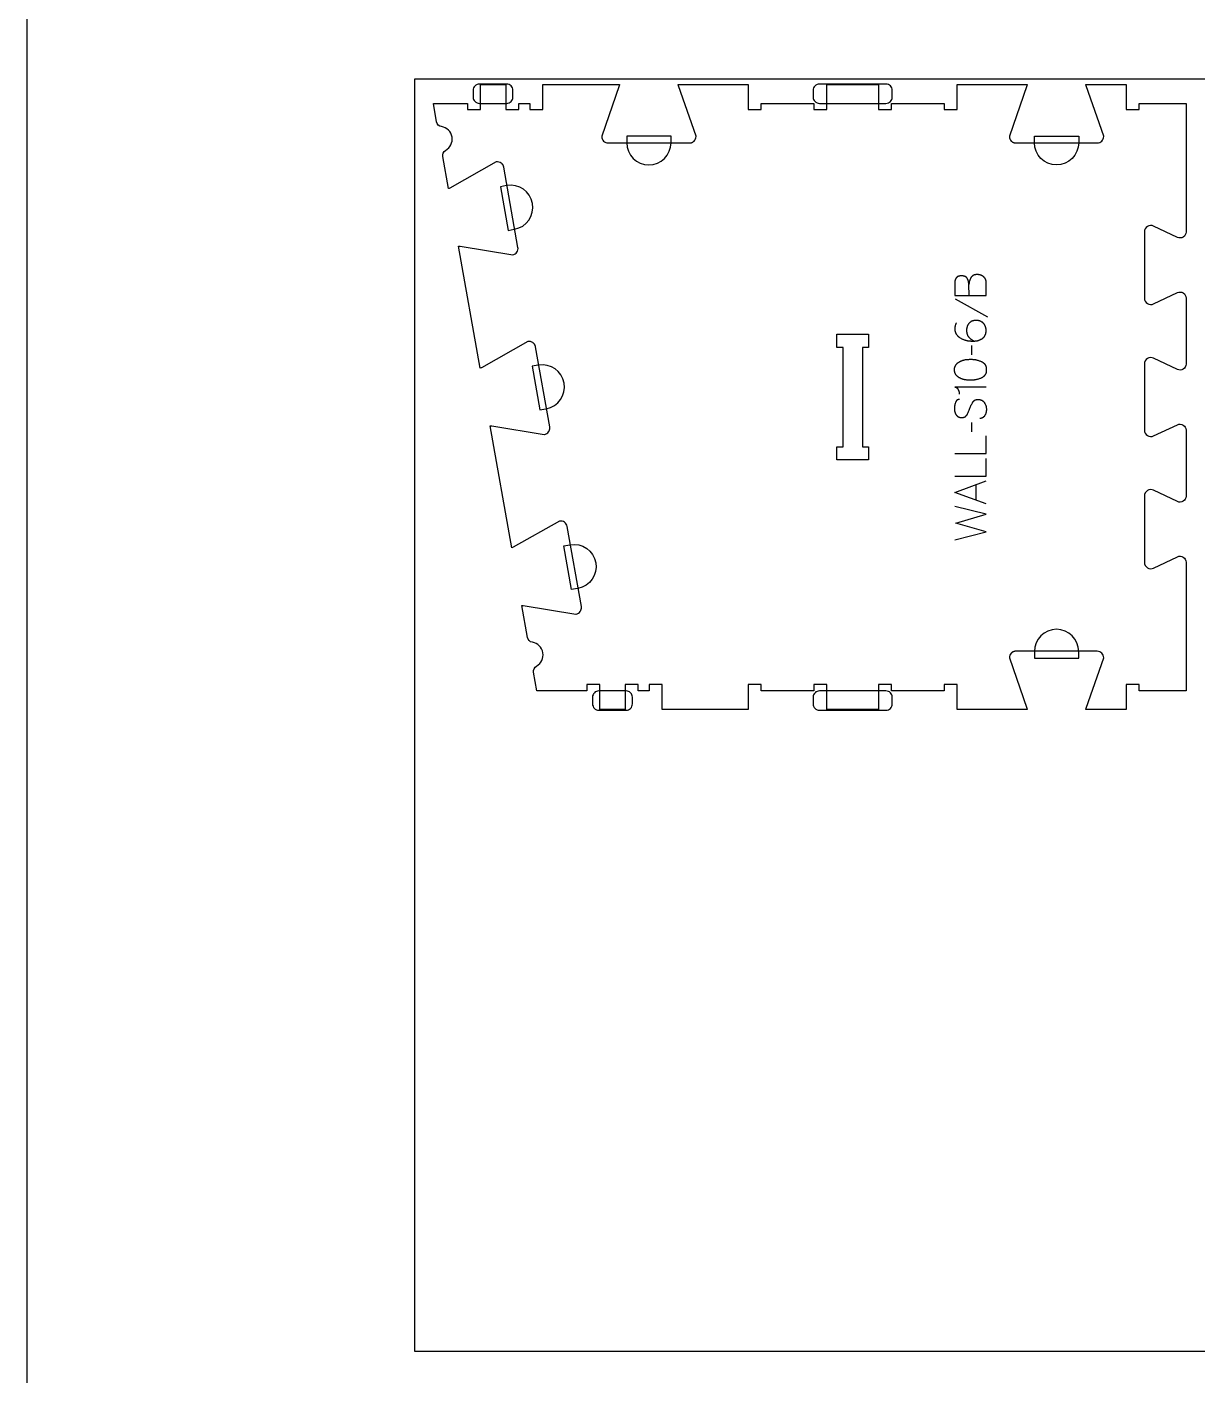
# Model space of a CAD drawing. Extents: x -4335 to -1151, y -10461 to -4867.
# Drawn here: x -4335 to -3212, y -9454 to -8161 of the extents above; entities that cross this region are included whole.
import ezdxf

# ---------------------------------------------------------------- set-up
doc = ezdxf.new("R2010")
doc.units = 0
for name, color, linetype in [('0_SHEET_SPRUCEPLY_2440X122', 1, 'CONTINUOUS'), ('1_ANYTOOL_1MMDEEP_LABELS_S', 2, 'CONTINUOUS'), ('3_ANYTOOL_CUTTHROUGH_INSID', 4, 'CONTINUOUS'), ('4_ANYTOOL_CUTTHROUGH_OUTSI', 5, 'CONTINUOUS'), ('5_ANYTOOL_HALF_MILL_9MM_IN', 3, 'CONTINUOUS'), ('DONOTCUT', 18, 'CONTINUOUS')]:
    doc.layers.add(name, color=color, linetype=linetype)

msp = doc.modelspace()

# ---------------------------------------------------------------- linework, layer by layer
at = {"layer": '0_SHEET_SPRUCEPLY_2440X122'}
msp.add_lwpolyline([(-3962.9, -8211.2), (-3962.9, -9431.2), (-1522.9, -9431.2), (-1522.9, -8211.2)], close=True, dxfattribs=at)
at = {"layer": '1_ANYTOOL_1MMDEEP_LABELS_S'}
for points in [[(-3444.5, -8418.7), (-3414.5, -8418.7), (-3414.5, -8409), (-3414.4, -8406.5), (-3414.4, -8406.3), (-3414.4, -8406), (-3414.4, -8405.8), (-3414.4, -8405.6), (-3414.4, -8405.4), (-3414.4, -8405.2), (-3414.4, -8404.9), (-3414.5, -8404.7), (-3414.5, -8404.5), (-3414.6, -8404.3), (-3414.6, -8404.1), (-3414.7, -8403.9), (-3414.7, -8403.8), (-3414.8, -8403.6), (-3414.9, -8403.4), (-3414.9, -8403.2), (-3415, -8403), (-3415.1, -8402.8), (-3415.2, -8402.7), (-3415.3, -8402.5), (-3415.4, -8402.3), (-3415.5, -8402.2), (-3415.7, -8402), (-3415.8, -8401.9), (-3415.9, -8401.7), (-3416, -8401.6), (-3416.2, -8401.4), (-3416.3, -8401.3), (-3416.5, -8401.1), (-3416.6, -8401), (-3416.8, -8400.9), (-3417, -8400.7), (-3417.1, -8400.6), (-3417.3, -8400.5), (-3417.5, -8400.3), (-3417.6, -8400.2), (-3417.8, -8400.1), (-3418, -8400), (-3418.2, -8399.9), (-3418.4, -8399.8), (-3418.5, -8399.7), (-3418.7, -8399.6), (-3418.9, -8399.5), (-3419.1, -8399.5), (-3419.3, -8399.4), (-3419.4, -8399.3), (-3419.6, -8399.2), (-3419.8, -8399.2), (-3420, -8399.1), (-3420.2, -8399), (-3420.4, -8399), (-3420.6, -8398.9), (-3420.8, -8398.9), (-3421, -8398.8), (-3421.2, -8398.8), (-3421.4, -8398.8), (-3421.6, -8398.7), (-3421.8, -8398.7), (-3422, -8398.7), (-3422.2, -8398.7), (-3422.4, -8398.7), (-3422.6, -8398.6), (-3422.8, -8398.6), (-3423, -8398.6), (-3423.2, -8398.6), (-3423.5, -8398.7), (-3423.7, -8398.7), (-3424, -8398.7), (-3424.2, -8398.7), (-3424.4, -8398.7), (-3424.7, -8398.8), (-3424.9, -8398.8), (-3425.1, -8398.9), (-3425.3, -8398.9), (-3425.5, -8399), (-3425.7, -8399.1), (-3425.9, -8399.1), (-3426.1, -8399.2), (-3426.3, -8399.3), (-3426.5, -8399.4), (-3426.6, -8399.4), (-3426.7, -8399.5), (-3426.7, -8399.5), (-3426.8, -8399.6), (-3426.9, -8399.6), (-3427, -8399.7), (-3427.1, -8399.7), (-3427.2, -8399.8), (-3427.3, -8399.8), (-3427.3, -8399.9), (-3427.4, -8400), (-3427.5, -8400), (-3427.6, -8400.1), (-3427.6, -8400.1), (-3427.7, -8400.2), (-3427.8, -8400.3), (-3427.9, -8400.3), (-3427.9, -8400.4), (-3428, -8400.5), (-3428.1, -8400.6), (-3428.1, -8400.6), (-3428.2, -8400.7), (-3428.3, -8400.9), (-3428.5, -8401), (-3428.6, -8401.2), (-3428.7, -8401.4), (-3428.8, -8401.6), (-3429, -8401.9), (-3429.3, -8402.3), (-3429.4, -8402.7), (-3429.6, -8403.1), (-3429.8, -8403.5), (-3430, -8403.8), (-3430.1, -8404.3), (-3430.2, -8404.7), (-3430.4, -8405.1), (-3430.5, -8405.5), (-3430.6, -8405.9), (-3430.7, -8406.4), (-3430.7, -8406.8), (-3430.8, -8407.2), (-3430.9, -8407.7), (-3430.9, -8408.2)], [(-3430.8, -8418.7), (-3430.9, -8408.2), (-3430.9, -8407.8), (-3431, -8407.4), (-3431, -8407), (-3431.1, -8406.6), (-3431.2, -8406.2), (-3431.2, -8405.8), (-3431.3, -8405.5), (-3431.4, -8405.1), (-3431.5, -8404.8), (-3431.6, -8404.4), (-3431.7, -8404.1), (-3431.9, -8403.7), (-3432, -8403.4), (-3432.2, -8403.1), (-3432.3, -8402.7), (-3432.5, -8402.4), (-3432.5, -8402.4), (-3432.6, -8402.3), (-3432.6, -8402.2), (-3432.7, -8402.1), (-3432.7, -8402.1), (-3432.7, -8402), (-3432.8, -8401.9), (-3432.9, -8401.8), (-3432.9, -8401.8), (-3433, -8401.7), (-3433, -8401.6), (-3433.1, -8401.6), (-3433.1, -8401.5), (-3433.2, -8401.5), (-3433.3, -8401.4), (-3433.3, -8401.3), (-3433.4, -8401.3), (-3433.5, -8401.2), (-3433.5, -8401.2), (-3433.6, -8401.1), (-3433.7, -8401.1), (-3433.7, -8401), (-3433.8, -8401), (-3433.9, -8400.9), (-3434, -8400.9), (-3434, -8400.8), (-3434.1, -8400.8), (-3434.2, -8400.7), (-3434.3, -8400.7), (-3434.4, -8400.6), (-3434.4, -8400.6), (-3434.5, -8400.6), (-3434.6, -8400.5), (-3434.7, -8400.5), (-3434.9, -8400.4), (-3435.1, -8400.3), (-3435.3, -8400.3), (-3435.5, -8400.2), (-3435.7, -8400.2), (-3435.9, -8400.1), (-3436.1, -8400.1), (-3436.3, -8400), (-3436.5, -8400), (-3436.7, -8400), (-3437, -8400), (-3437.2, -8399.9), (-3437.5, -8399.9), (-3437.7, -8399.9), (-3438, -8399.9), (-3438.4, -8399.9), (-3438.6, -8399.9), (-3438.8, -8400), (-3439, -8400), (-3439.1, -8400), (-3439.3, -8400), (-3439.5, -8400), (-3439.7, -8400.1), (-3439.8, -8400.1), (-3440, -8400.1), (-3440.2, -8400.2), (-3440.3, -8400.2), (-3440.5, -8400.2), (-3440.7, -8400.3), (-3440.8, -8400.3), (-3441, -8400.4), (-3441.1, -8400.5), (-3441.3, -8400.5), (-3441.4, -8400.6), (-3441.5, -8400.6), (-3441.7, -8400.7), (-3441.8, -8400.8), (-3441.9, -8400.9), (-3442, -8400.9), (-3442.2, -8401), (-3442.3, -8401.1), (-3442.4, -8401.2), (-3442.5, -8401.3), (-3442.6, -8401.4), (-3442.7, -8401.5), (-3442.8, -8401.6), (-3442.9, -8401.7), (-3443, -8401.8), (-3443.1, -8401.9), (-3443.2, -8402), (-3443.3, -8402.2), (-3443.4, -8402.3), (-3443.5, -8402.4), (-3443.5, -8402.5), (-3443.6, -8402.7), (-3443.7, -8402.8), (-3443.8, -8402.9), (-3443.8, -8403.1), (-3443.9, -8403.2), (-3443.9, -8403.4), (-3444, -8403.5), (-3444, -8403.7), (-3444.1, -8403.8), (-3444.1, -8404), (-3444.2, -8404.2), (-3444.2, -8404.3), (-3444.3, -8404.5), (-3444.3, -8404.7), (-3444.3, -8404.9), (-3444.3, -8405), (-3444.4, -8405.2), (-3444.4, -8405.4), (-3444.4, -8405.6), (-3444.4, -8405.8), (-3444.4, -8406.2), (-3444.5, -8406.6), (-3444.5, -8418.7)], [(-3444, -8422.1), (-3413.2, -8439.3)], [(-3443, -8445), (-3443.2, -8445.3), (-3443.3, -8445.6), (-3443.5, -8446), (-3443.6, -8446.3), (-3443.8, -8446.7), (-3443.9, -8447), (-3444, -8447.4), (-3444.1, -8447.7), (-3444.2, -8448.1), (-3444.2, -8448.4), (-3444.3, -8448.8), (-3444.4, -8449.1), (-3444.4, -8449.5), (-3444.4, -8449.8), (-3444.4, -8450.2), (-3444.5, -8450.5), (-3444.4, -8450.9), (-3444.4, -8451.2), (-3444.4, -8451.5), (-3444.4, -8451.8), (-3444.3, -8452.1), (-3444.3, -8452.4), (-3444.3, -8452.7), (-3444.2, -8453), (-3444.1, -8453.2), (-3444, -8453.5), (-3444, -8453.8), (-3443.9, -8454.1), (-3443.8, -8454.3), (-3443.7, -8454.6), (-3443.5, -8454.9), (-3443.4, -8455.1), (-3443.3, -8455.4), (-3443.1, -8455.6), (-3443, -8455.9), (-3442.8, -8456.1), (-3442.7, -8456.3), (-3442.5, -8456.6), (-3442.3, -8456.8), (-3442.1, -8457), (-3441.9, -8457.2), (-3441.7, -8457.4), (-3441.5, -8457.7), (-3441.3, -8457.9), (-3441.1, -8458.1), (-3440.8, -8458.3), (-3440.6, -8458.5), (-3440.3, -8458.6), (-3439.8, -8459), (-3439.3, -8459.4), (-3438.7, -8459.7), (-3438.2, -8460), (-3437.7, -8460.3), (-3437.1, -8460.5), (-3436.6, -8460.8), (-3436, -8461), (-3435.5, -8461.2), (-3434.9, -8461.4), (-3434.4, -8461.6), (-3433.8, -8461.7), (-3433.2, -8461.9), (-3432.7, -8462), (-3432.1, -8462.1), (-3431.5, -8462.2), (-3429.7, -8462.4), (-3429.4, -8462.4), (-3429.1, -8462.5), (-3428.8, -8462.5), (-3428.5, -8462.5), (-3427.7, -8462.5), (-3426.9, -8462.5), (-3426.3, -8462.5), (-3425.7, -8462.5), (-3425.1, -8462.5), (-3424.5, -8462.4), (-3424, -8462.3), (-3423.4, -8462.2), (-3423.1, -8462.1), (-3422.8, -8462.1), (-3422.6, -8462), (-3422.3, -8461.9), (-3422, -8461.9), (-3421.8, -8461.8), (-3421.5, -8461.7), (-3421.2, -8461.6), (-3421, -8461.5), (-3420.7, -8461.4), (-3420.5, -8461.3), (-3420.2, -8461.2), (-3420, -8461.1), (-3419.7, -8461), (-3419.5, -8460.8), (-3419.2, -8460.7), (-3419, -8460.6), (-3418.7, -8460.5), (-3418.5, -8460.3), (-3418.2, -8460.2), (-3418, -8460), (-3417.8, -8459.9), (-3417.6, -8459.7), (-3417.4, -8459.5), (-3417.3, -8459.4), (-3417.2, -8459.3), (-3417.1, -8459.3), (-3417, -8459.2), (-3416.9, -8459.1), (-3416.8, -8459), (-3416.7, -8458.9), (-3416.6, -8458.8), (-3416.5, -8458.7), (-3416.4, -8458.6), (-3416.3, -8458.5), (-3416.2, -8458.4), (-3416.2, -8458.3), (-3416.1, -8458.2), (-3416, -8458), (-3415.9, -8457.9), (-3415.9, -8457.8), (-3415.8, -8457.7), (-3415.7, -8457.6), (-3415.7, -8457.5), (-3415.5, -8457.2), (-3415.4, -8457), (-3415.3, -8456.7), (-3415.2, -8456.5), (-3415.1, -8456.2), (-3415, -8456), (-3414.9, -8455.7), (-3414.8, -8455.4), (-3414.8, -8455.1), (-3414.7, -8454.8), (-3414.6, -8454.5), (-3414.6, -8454.2), (-3414.5, -8453.9), (-3414.5, -8453.6), (-3414.5, -8453.3), (-3414.5, -8452.9), (-3414.5, -8452.6), (-3414.5, -8452.3), (-3414.5, -8452), (-3414.5, -8451.7), (-3414.5, -8451.5), (-3414.5, -8451.2), (-3414.5, -8450.9), (-3414.5, -8450.7), (-3414.6, -8450.4), (-3414.6, -8450.2), (-3414.7, -8449.9), (-3414.7, -8449.7), (-3414.8, -8449.5), (-3414.8, -8449.2), (-3414.9, -8449), (-3415, -8448.8), (-3415, -8448.5), (-3415.1, -8448.3), (-3415.2, -8448.1), (-3415.3, -8447.9), (-3415.4, -8447.7), (-3415.5, -8447.5), (-3415.6, -8447.3), (-3415.7, -8447.1), (-3415.8, -8446.9), (-3415.9, -8446.7), (-3416, -8446.5), (-3416.2, -8446.3), (-3416.3, -8446.1), (-3416.5, -8446), (-3416.6, -8445.8), (-3416.7, -8445.6), (-3416.9, -8445.5), (-3417.1, -8445.3), (-3417.2, -8445.1), (-3417.4, -8445), (-3417.6, -8444.8), (-3417.7, -8444.7), (-3417.9, -8444.5), (-3418.1, -8444.4), (-3418.3, -8444.3), (-3418.5, -8444.2), (-3418.7, -8444), (-3418.9, -8443.9), (-3419.1, -8443.8), (-3419.3, -8443.7), (-3419.5, -8443.6), (-3419.7, -8443.5), (-3419.9, -8443.4), (-3420.1, -8443.3), (-3420.3, -8443.3), (-3420.5, -8443.2), (-3420.8, -8443.1), (-3421, -8443.1), (-3421.2, -8443), (-3421.4, -8443), (-3421.7, -8442.9), (-3421.9, -8442.9), (-3422.2, -8442.8), (-3422.4, -8442.8), (-3422.7, -8442.8), (-3422.9, -8442.7), (-3423.2, -8442.7), (-3423.4, -8442.7), (-3423.7, -8442.7), (-3424, -8442.7), (-3424.2, -8442.7), (-3424.5, -8442.7), (-3424.8, -8442.7), (-3425, -8442.7), (-3425.3, -8442.8), (-3425.5, -8442.8), (-3425.8, -8442.8), (-3426, -8442.9), (-3426.3, -8442.9), (-3426.5, -8443), (-3426.7, -8443), (-3427, -8443.1), (-3427.2, -8443.1), (-3427.4, -8443.2), (-3427.6, -8443.3), (-3427.8, -8443.4), (-3428.1, -8443.4), (-3428.3, -8443.5), (-3428.5, -8443.6), (-3428.7, -8443.7), (-3428.9, -8443.8), (-3429, -8444), (-3429.2, -8444.1), (-3429.4, -8444.2), (-3429.6, -8444.3), (-3429.8, -8444.5), (-3429.9, -8444.6), (-3430.1, -8444.7), (-3430.3, -8444.9), (-3430.4, -8445), (-3430.6, -8445.2), (-3430.7, -8445.4), (-3430.9, -8445.5), (-3431, -8445.7), (-3431.2, -8445.9), (-3431.3, -8446), (-3431.4, -8446.2), (-3431.6, -8446.4), (-3431.7, -8446.6), (-3431.8, -8446.8), (-3431.9, -8447), (-3432, -8447.2), (-3432.1, -8447.4), (-3432.2, -8447.6), (-3432.3, -8447.8), (-3432.4, -8448), (-3432.5, -8448.2), (-3432.5, -8448.4), (-3432.6, -8448.6), (-3432.7, -8448.9), (-3432.7, -8449.1), (-3432.8, -8449.3), (-3432.9, -8449.5), (-3432.9, -8449.8), (-3432.9, -8450), (-3433, -8450.3), (-3433, -8450.5), (-3433.1, -8450.7), (-3433.1, -8451), (-3433.1, -8451.3), (-3433.1, -8451.5), (-3433.1, -8451.8), (-3433.1, -8452), (-3433.1, -8452.3), (-3433.1, -8452.8), (-3433.1, -8453.2), (-3433.1, -8453.5), (-3433.1, -8453.7), (-3433, -8453.9), (-3433, -8454.1), (-3433, -8454.3), (-3432.9, -8454.5), (-3432.9, -8454.8), (-3432.9, -8455), (-3432.8, -8455.2), (-3432.8, -8455.4), (-3432.7, -8455.6), (-3432.7, -8455.8), (-3432.6, -8455.9), (-3432.5, -8456.1), (-3432.5, -8456.3), (-3432.4, -8456.5), (-3432.3, -8456.7), (-3432.2, -8456.9), (-3432.1, -8457), (-3432.1, -8457.2), (-3432, -8457.4), (-3431.9, -8457.5), (-3431.8, -8457.7), (-3431.7, -8457.9), (-3431.6, -8458), (-3431.4, -8458.2), (-3431.3, -8458.3), (-3431.2, -8458.5), (-3431.1, -8458.6), (-3431, -8458.8), (-3430.8, -8458.9), (-3430.7, -8459.1), (-3430.4, -8459.4), (-3430.1, -8459.6), (-3429.8, -8459.9), (-3429.5, -8460.2), (-3429.2, -8460.4), (-3428.9, -8460.7), (-3428.5, -8460.9), (-3428.1, -8461.2), (-3427.7, -8461.4), (-3427.4, -8461.6), (-3426.9, -8461.9), (-3426.5, -8462.1), (-3426.1, -8462.3), (-3425.6, -8462.5)], [(-3428.3, -8466.8), (-3428.3, -8475.6)], [(-3414.5, -8506.6), (-3444.5, -8506.6), (-3444.3, -8506.6), (-3444.2, -8506.6), (-3444, -8506.6), (-3443.9, -8506.7), (-3443.8, -8506.7), (-3443.6, -8506.7), (-3443.5, -8506.8), (-3443.4, -8506.8), (-3443.2, -8506.9), (-3443.1, -8506.9), (-3443, -8507), (-3443, -8507), (-3442.9, -8507), (-3442.9, -8507.1), (-3442.8, -8507.1), (-3442.8, -8507.1), (-3442.7, -8507.2), (-3442.6, -8507.2), (-3442.6, -8507.2), (-3442.5, -8507.3), (-3442.5, -8507.3), (-3442.4, -8507.4), (-3442.4, -8507.4), (-3442.3, -8507.4), (-3442.3, -8507.5), (-3442.2, -8507.5), (-3442.2, -8507.6), (-3442.1, -8507.6), (-3442.1, -8507.7), (-3442, -8507.7), (-3442, -8507.8), (-3441.9, -8507.8), (-3441.8, -8507.9), (-3441.7, -8508), (-3441.7, -8508.1), (-3441.6, -8508.3), (-3441.5, -8508.4), (-3441.4, -8508.5), (-3441.4, -8508.6), (-3441.3, -8508.8), (-3441.2, -8508.9), (-3441.1, -8509), (-3441.1, -8509.2), (-3441, -8509.5), (-3440.9, -8509.7), (-3440.8, -8510), (-3440.7, -8510.3), (-3440.6, -8510.6), (-3440.5, -8510.9), (-3440.4, -8511.1), (-3440.4, -8511.4), (-3440.3, -8511.7), (-3440.3, -8512), (-3440.2, -8512.2), (-3440.2, -8512.5), (-3440.2, -8512.8), (-3440.1, -8513), (-3440.1, -8513.3), (-3440.1, -8513.5)], [(-3439.9, -8518.4), (-3440.1, -8518.4), (-3440.1, -8518.4), (-3440.2, -8518.4), (-3440.3, -8518.4), (-3440.4, -8518.5), (-3440.5, -8518.5), (-3440.6, -8518.5), (-3440.7, -8518.5), (-3440.8, -8518.5), (-3440.8, -8518.5), (-3440.9, -8518.5), (-3441, -8518.6), (-3441.1, -8518.6), (-3441.2, -8518.6), (-3441.3, -8518.6), (-3441.3, -8518.7), (-3441.4, -8518.7), (-3441.5, -8518.7), (-3441.6, -8518.7), (-3441.6, -8518.8), (-3441.7, -8518.8), (-3441.8, -8518.8), (-3441.9, -8518.9), (-3441.9, -8518.9), (-3442, -8519), (-3442.1, -8519), (-3442.1, -8519.1), (-3442.2, -8519.1), (-3442.3, -8519.1), (-3442.3, -8519.2), (-3442.4, -8519.2), (-3442.4, -8519.3), (-3442.5, -8519.4), (-3442.6, -8519.4), (-3442.6, -8519.5), (-3442.7, -8519.5), (-3442.7, -8519.6), (-3442.8, -8519.6), (-3442.8, -8519.7), (-3442.9, -8519.8), (-3443, -8519.8), (-3443, -8519.9), (-3443.1, -8520), (-3443.1, -8520), (-3443.2, -8520.1), (-3443.2, -8520.2), (-3443.2, -8520.3), (-3443.3, -8520.3), (-3443.3, -8520.4), (-3443.4, -8520.5), (-3443.4, -8520.6), (-3443.5, -8520.8), (-3443.6, -8520.9), (-3443.7, -8521.1), (-3443.7, -8521.3), (-3443.8, -8521.5), (-3443.9, -8521.7), (-3444.1, -8522.5), (-3444.3, -8523.3), (-3444.4, -8524.1), (-3444.6, -8524.9), (-3444.6, -8525.3), (-3444.7, -8525.6), (-3444.7, -8526), (-3444.7, -8526.4), (-3444.8, -8526.7), (-3444.8, -8527.1), (-3444.8, -8527.5), (-3444.8, -8527.8), (-3444.8, -8528), (-3444.8, -8528.2), (-3444.8, -8528.4), (-3444.8, -8528.6), (-3444.7, -8528.8), (-3444.7, -8529), (-3444.7, -8529.2), (-3444.7, -8529.3), (-3444.6, -8529.5), (-3444.6, -8529.7), (-3444.6, -8529.9), (-3444.5, -8530.1), (-3444.5, -8530.2), (-3444.4, -8530.4), (-3444.4, -8530.6), (-3444.3, -8530.8), (-3444.3, -8531), (-3444.2, -8531.1), (-3444.2, -8531.3), (-3444.1, -8531.5), (-3444, -8531.6), (-3443.9, -8531.8), (-3443.9, -8532), (-3443.8, -8532.1), (-3443.7, -8532.3), (-3443.6, -8532.5), (-3443.5, -8532.6), (-3443.4, -8532.8), (-3443.3, -8533), (-3443.2, -8533.1), (-3443.1, -8533.3), (-3443, -8533.4), (-3442.9, -8533.6), (-3442.7, -8533.7), (-3442.6, -8533.9), (-3442.5, -8534), (-3442.4, -8534.1), (-3442.2, -8534.3), (-3442.1, -8534.4), (-3442, -8534.5), (-3441.8, -8534.6), (-3441.7, -8534.7), (-3441.5, -8534.8), (-3441.4, -8534.9), (-3441.2, -8535), (-3441.1, -8535.1), (-3440.9, -8535.2), (-3440.8, -8535.3), (-3440.6, -8535.4), (-3440.4, -8535.4), (-3440.3, -8535.5), (-3440.1, -8535.6), (-3439.9, -8535.6), (-3439.7, -8535.7), (-3439.5, -8535.7), (-3439.4, -8535.8), (-3439.2, -8535.8), (-3439, -8535.8), (-3438.8, -8535.9), (-3438.6, -8535.9), (-3438.4, -8535.9), (-3438.2, -8535.9), (-3438, -8535.9), (-3437.8, -8535.9), (-3437.5, -8535.9), (-3437.3, -8535.9), (-3437.1, -8535.9), (-3436.9, -8535.9), (-3436.7, -8535.8), (-3436.5, -8535.8), (-3436.3, -8535.8), (-3436.1, -8535.7), (-3436, -8535.7), (-3435.8, -8535.6), (-3435.6, -8535.6), (-3435.4, -8535.5), (-3435.3, -8535.5), (-3435.3, -8535.4), (-3435.2, -8535.4), (-3435.1, -8535.4), (-3435, -8535.3), (-3434.9, -8535.3), (-3434.8, -8535.2), (-3434.8, -8535.2), (-3434.7, -8535.2), (-3434.6, -8535.1), (-3434.5, -8535.1), (-3434.5, -8535), (-3434.4, -8535), (-3434.3, -8534.9), (-3434.2, -8534.9), (-3434.2, -8534.8), (-3434.1, -8534.8), (-3434, -8534.7), (-3434, -8534.6), (-3433.9, -8534.6), (-3433.8, -8534.5), (-3433.7, -8534.5), (-3433.7, -8534.4), (-3433.6, -8534.3), (-3433.5, -8534.2), (-3433.4, -8534), (-3433.2, -8533.9), (-3433.1, -8533.7), (-3433, -8533.6), (-3432.9, -8533.4), (-3432.8, -8533.3), (-3432.7, -8533.1), (-3432.3, -8532.4), (-3431.9, -8531.6), (-3431.6, -8530.9), (-3431.2, -8530.1), (-3430.9, -8529.3), (-3430.5, -8528.6), (-3430.2, -8527.7), (-3429.9, -8526.9), (-3429.6, -8526.1), (-3429.3, -8525.3), (-3428.9, -8524.5), (-3428.6, -8523.7), (-3428.2, -8523), (-3427.8, -8522.3), (-3427.4, -8521.6), (-3427, -8520.9), (-3426.9, -8520.7), (-3426.7, -8520.5), (-3426.6, -8520.4), (-3426.6, -8520.3), (-3426.5, -8520.2), (-3426.4, -8520.2), (-3426.4, -8520.1), (-3426.3, -8520), (-3426.3, -8520), (-3426.2, -8519.9), (-3426.1, -8519.8), (-3426.1, -8519.8), (-3426, -8519.7), (-3425.9, -8519.6), (-3425.8, -8519.6), (-3425.8, -8519.5), (-3425.7, -8519.5), (-3425.6, -8519.4), (-3425.5, -8519.4), (-3425.5, -8519.3), (-3425.4, -8519.3), (-3425.3, -8519.2), (-3425.2, -8519.2), (-3425.2, -8519.1), (-3425.1, -8519.1), (-3425, -8519), (-3424.9, -8519), (-3424.8, -8519), (-3424.7, -8518.9), (-3424.7, -8518.9), (-3424.6, -8518.8), (-3424.5, -8518.8), (-3424.4, -8518.8), (-3424.3, -8518.7), (-3424.2, -8518.7), (-3424.1, -8518.7), (-3424, -8518.7), (-3423.8, -8518.6), (-3423.7, -8518.6), (-3423.5, -8518.5), (-3423.3, -8518.5), (-3423.1, -8518.5), (-3422.8, -8518.5), (-3422.6, -8518.4), (-3422.4, -8518.4), (-3422.2, -8518.4), (-3422, -8518.4), (-3421.8, -8518.5), (-3421.5, -8518.5), (-3421.3, -8518.5), (-3421.1, -8518.5), (-3420.8, -8518.5), (-3420.6, -8518.6), (-3420.4, -8518.6), (-3420.2, -8518.7), (-3420, -8518.7), (-3419.8, -8518.8), (-3419.6, -8518.8), (-3419.4, -8518.9), (-3419.2, -8519), (-3419, -8519.1), (-3418.8, -8519.1), (-3418.6, -8519.2), (-3418.4, -8519.3), (-3418.3, -8519.4), (-3418.1, -8519.5), (-3417.9, -8519.6), (-3417.8, -8519.7), (-3417.6, -8519.8), (-3417.4, -8520), (-3417.3, -8520.1), (-3417.1, -8520.2), (-3417, -8520.4), (-3416.9, -8520.5), (-3416.7, -8520.7), (-3416.6, -8520.8), (-3416.5, -8521), (-3416.3, -8521.1), (-3416.2, -8521.3), (-3416.1, -8521.5), (-3416, -8521.6), (-3415.8, -8522), (-3415.5, -8522.4), (-3415.4, -8522.7), (-3415.2, -8523.1), (-3415, -8523.5), (-3414.9, -8523.9), (-3414.8, -8524), (-3414.7, -8524.2), (-3414.7, -8524.4), (-3414.6, -8524.6), (-3414.5, -8524.8), (-3414.5, -8525), (-3414.4, -8525.2), (-3414.4, -8525.4), (-3414.3, -8525.6), (-3414.3, -8525.8), (-3414.3, -8526), (-3414.2, -8526.2), (-3414.2, -8526.4), (-3414.2, -8526.6), (-3414.1, -8527), (-3414.1, -8527.4), (-3414.1, -8527.8), (-3414.1, -8528.2), (-3414.1, -8528.7), (-3414.1, -8529.1), (-3414.2, -8529.5), (-3414.2, -8529.9), (-3414.3, -8530.2), (-3414.4, -8530.6), (-3414.5, -8531), (-3414.6, -8531.4), (-3414.7, -8531.8), (-3414.8, -8532.1), (-3415, -8532.5), (-3415.1, -8532.8), (-3415.3, -8533.2), (-3415.5, -8533.6), (-3415.7, -8533.9), (-3415.8, -8534.1), (-3415.9, -8534.2), (-3416, -8534.4), (-3416.1, -8534.5), (-3416.2, -8534.7), (-3416.3, -8534.8), (-3416.4, -8535), (-3416.5, -8535.1), (-3416.7, -8535.2), (-3416.8, -8535.3), (-3416.9, -8535.5), (-3417.1, -8535.6), (-3417.1, -8535.6), (-3417.2, -8535.7), (-3417.3, -8535.7), (-3417.3, -8535.8), (-3417.4, -8535.8), (-3417.5, -8535.9), (-3417.5, -8535.9), (-3417.6, -8536), (-3417.7, -8536), (-3417.8, -8536), (-3417.8, -8536.1), (-3417.9, -8536.1), (-3418, -8536.2), (-3418.1, -8536.2), (-3418.1, -8536.2), (-3418.2, -8536.3), (-3418.3, -8536.3), (-3418.4, -8536.3), (-3418.5, -8536.3), (-3418.5, -8536.4), (-3418.7, -8536.4), (-3418.9, -8536.5), (-3419, -8536.5), (-3419.2, -8536.5), (-3419.4, -8536.6), (-3419.6, -8536.6), (-3419.8, -8536.6), (-3419.9, -8536.6), (-3420.1, -8536.6), (-3420.3, -8536.6)], [(-3428.3, -8540.7), (-3428.3, -8549.5)], [(-3444.5, -8570.4), (-3414.5, -8570.4), (-3414.5, -8553.3)], [(-3444.5, -8592.2), (-3414.5, -8592.2), (-3414.5, -8575.1)], [(-3414.5, -8618.5), (-3444.5, -8607.6), (-3414.5, -8596.5)], [(-3424, -8615), (-3424, -8600.1)], [(-3444.5, -8653.2), (-3414.5, -8645.5), (-3443.6, -8637), (-3414.5, -8628.5), (-3444.5, -8621)]]:
    msp.add_lwpolyline(points, dxfattribs=at)
msp.add_lwpolyline([(-3444.7, -8490.1), (-3444.7, -8489.7), (-3444.7, -8489.3), (-3444.7, -8489.1), (-3444.7, -8489), (-3444.6, -8488.8), (-3444.6, -8488.6), (-3444.6, -8488.4), (-3444.6, -8488.3), (-3444.5, -8488.1), (-3444.5, -8487.9), (-3444.5, -8487.8), (-3444.4, -8487.6), (-3444.4, -8487.5), (-3444.3, -8487.3), (-3444.3, -8487.2), (-3444.2, -8487), (-3444.2, -8486.9), (-3444.1, -8486.7), (-3444.1, -8486.6), (-3444, -8486.4), (-3443.9, -8486.3), (-3443.9, -8486.1), (-3443.8, -8486), (-3443.7, -8485.9), (-3443.6, -8485.7), (-3443.5, -8485.6), (-3443.5, -8485.5), (-3443.4, -8485.3), (-3443.3, -8485.2), (-3443.2, -8485.1), (-3443, -8484.8), (-3442.8, -8484.6), (-3442.6, -8484.4), (-3442.4, -8484.1), (-3442.2, -8483.9), (-3441.9, -8483.7), (-3441.7, -8483.5), (-3441.5, -8483.3), (-3441.2, -8483.1), (-3441, -8482.9), (-3440.7, -8482.8), (-3440.4, -8482.6), (-3440.2, -8482.4), (-3439.9, -8482.3), (-3439.6, -8482.1), (-3439.3, -8482), (-3439, -8481.8), (-3438.7, -8481.7), (-3438.4, -8481.5), (-3438.1, -8481.4), (-3437.8, -8481.3), (-3437.5, -8481.2), (-3437.2, -8481.1), (-3436.9, -8481), (-3436.6, -8480.9), (-3436.3, -8480.8), (-3435.9, -8480.7), (-3435.6, -8480.6), (-3435.3, -8480.5), (-3434.9, -8480.5), (-3434.3, -8480.3), (-3433.6, -8480.2), (-3432.9, -8480.2), (-3432.2, -8480.1), (-3431.6, -8480), (-3430.9, -8480), (-3430.3, -8479.9), (-3429.7, -8479.9), (-3429.1, -8479.9), (-3428.4, -8479.9), (-3427.8, -8479.9), (-3427.2, -8480), (-3426.6, -8480), (-3426, -8480.1), (-3425.4, -8480.2), (-3424.7, -8480.3), (-3424.1, -8480.4), (-3423.5, -8480.6), (-3422.9, -8480.7), (-3422.3, -8480.9), (-3421.6, -8481.1), (-3421, -8481.3), (-3420.4, -8481.5), (-3419.8, -8481.8), (-3419.2, -8482), (-3418.9, -8482.2), (-3418.6, -8482.3), (-3418.3, -8482.5), (-3418.1, -8482.5), (-3418, -8482.6), (-3417.9, -8482.7), (-3417.7, -8482.8), (-3417.6, -8482.9), (-3417.5, -8482.9), (-3417.4, -8483), (-3417.2, -8483.1), (-3417.1, -8483.2), (-3417, -8483.3), (-3416.9, -8483.4), (-3416.8, -8483.5), (-3416.7, -8483.6), (-3416.5, -8483.7), (-3416.4, -8483.8), (-3416.3, -8483.9), (-3416.2, -8484), (-3416.1, -8484.1), (-3416, -8484.3), (-3415.9, -8484.4), (-3415.9, -8484.5), (-3415.8, -8484.6), (-3415.7, -8484.7), (-3415.6, -8484.8), (-3415.5, -8485), (-3415.4, -8485.1), (-3415.4, -8485.2), (-3415.3, -8485.3), (-3415.2, -8485.5), (-3415.1, -8485.6), (-3415.1, -8485.7), (-3415, -8485.9), (-3415, -8486), (-3414.9, -8486.2), (-3414.8, -8486.3), (-3414.8, -8486.4), (-3414.7, -8486.6), (-3414.7, -8486.7), (-3414.6, -8486.9), (-3414.6, -8487), (-3414.5, -8487.2), (-3414.5, -8487.3), (-3414.4, -8487.6), (-3414.4, -8488), (-3414.3, -8488.3), (-3414.3, -8488.6), (-3414.2, -8489), (-3414.2, -8489.3), (-3414.2, -8489.7), (-3414.2, -8490.1), (-3414.2, -8490.4), (-3414.2, -8490.8), (-3414.2, -8491.1), (-3414.3, -8491.5), (-3414.3, -8491.8), (-3414.4, -8492.1), (-3414.4, -8492.4), (-3414.5, -8492.6), (-3414.5, -8492.8), (-3414.5, -8492.9), (-3414.6, -8493.1), (-3414.6, -8493.2), (-3414.7, -8493.4), (-3414.7, -8493.5), (-3414.8, -8493.6), (-3414.8, -8493.8), (-3414.9, -8493.9), (-3415, -8494.1), (-3415, -8494.2), (-3415.1, -8494.3), (-3415.2, -8494.5), (-3415.2, -8494.6), (-3415.3, -8494.7), (-3415.4, -8494.9), (-3415.4, -8495), (-3415.5, -8495.1), (-3415.6, -8495.2), (-3415.7, -8495.3), (-3415.8, -8495.5), (-3415.9, -8495.6), (-3416, -8495.7), (-3416.1, -8495.8), (-3416.2, -8495.9), (-3416.3, -8496), (-3416.4, -8496.1), (-3416.5, -8496.2), (-3416.6, -8496.3), (-3416.7, -8496.4), (-3416.8, -8496.5), (-3416.9, -8496.6), (-3417, -8496.7), (-3417.1, -8496.8), (-3417.3, -8496.9), (-3417.4, -8497), (-3417.5, -8497.1), (-3417.6, -8497.2), (-3417.8, -8497.3), (-3417.9, -8497.4), (-3418, -8497.4), (-3418.2, -8497.5), (-3418.3, -8497.6), (-3418.6, -8497.7), (-3418.9, -8497.9), (-3419.2, -8498), (-3419.8, -8498.3), (-3420.5, -8498.5), (-3421.1, -8498.7), (-3421.7, -8498.9), (-3422.3, -8499.1), (-3423, -8499.3), (-3423.6, -8499.5), (-3424.2, -8499.6), (-3424.8, -8499.7), (-3425.4, -8499.8), (-3426, -8499.9), (-3426.7, -8500), (-3427.3, -8500.1), (-3427.9, -8500.1), (-3428.5, -8500.1), (-3429.1, -8500.1), (-3429.7, -8500.1), (-3430.3, -8500.1), (-3431, -8500.1), (-3431.6, -8500), (-3432.3, -8500), (-3432.9, -8499.9), (-3433.6, -8499.8), (-3434.3, -8499.7), (-3434.6, -8499.6), (-3435, -8499.6), (-3435.3, -8499.5), (-3435.6, -8499.4), (-3436, -8499.3), (-3436.3, -8499.2), (-3436.6, -8499.1), (-3436.9, -8499), (-3437.2, -8498.9), (-3437.6, -8498.8), (-3437.9, -8498.7), (-3438.2, -8498.6), (-3438.5, -8498.5), (-3438.8, -8498.3), (-3439.1, -8498.2), (-3439.4, -8498.1), (-3439.6, -8497.9), (-3439.9, -8497.8), (-3440.2, -8497.6), (-3440.5, -8497.4), (-3440.7, -8497.3), (-3441, -8497.1), (-3441.2, -8496.9), (-3441.5, -8496.7), (-3441.7, -8496.5), (-3441.9, -8496.3), (-3442.2, -8496.1), (-3442.4, -8495.9), (-3442.6, -8495.7), (-3442.8, -8495.4), (-3443, -8495.2), (-3443.2, -8495), (-3443.3, -8494.8), (-3443.4, -8494.7), (-3443.5, -8494.6), (-3443.5, -8494.5), (-3443.6, -8494.3), (-3443.7, -8494.2), (-3443.8, -8494.1), (-3443.9, -8493.9), (-3443.9, -8493.8), (-3444, -8493.6), (-3444.1, -8493.5), (-3444.1, -8493.4), (-3444.2, -8493.2), (-3444.2, -8493.1), (-3444.3, -8492.9), (-3444.3, -8492.8), (-3444.4, -8492.6), (-3444.4, -8492.4), (-3444.5, -8492.3), (-3444.5, -8492.1), (-3444.5, -8492), (-3444.6, -8491.8), (-3444.6, -8491.6), (-3444.6, -8491.5), (-3444.6, -8491.3), (-3444.7, -8491.1), (-3444.7, -8491), (-3444.7, -8490.8), (-3444.7, -8490.4)], close=True, dxfattribs=at)
at = {"layer": '3_ANYTOOL_CUTTHROUGH_INSID', "color": 4}
msp.add_lwpolyline([(-3557.4, -8456), (-3527.1, -8456), (-3527.1, -8468.5), (-3533.1, -8468.5), (-3533.1, -8564), (-3527.1, -8564), (-3527.1, -8576.5), (-3557.6, -8576.5), (-3557.6, -8564), (-3551.6, -8564), (-3551.6, -8468.5), (-3557.6, -8468.5), (-3557.6, -8456)], close=True, dxfattribs=at)
at = {"layer": '4_ANYTOOL_CUTTHROUGH_OUTSI', "color": 5}
msp.add_lwpolyline([(-3392.4, -8216.5), (-3374.9, -8216.5, -0.061486), (-3375.2, -8217.8), (-3392.1, -8266.1), (-3392.1, -8266.2), (-3392.1, -8266.2), (-3392.1, -8266.2, 0.198912), (-3390.3, -8270.6), (-3390.1, -8270.7), (-3390, -8270.8), (-3389.9, -8270.9), (-3389.8, -8271), (-3389.7, -8271.1), (-3389.6, -8271.2), (-3389.4, -8271.3), (-3389.3, -8271.4), (-3389.2, -8271.5), (-3389.1, -8271.6), (-3388.9, -8271.6), (-3388.8, -8271.7), (-3388.7, -8271.8), (-3388.5, -8271.9), (-3388.4, -8271.9), (-3388.2, -8272), (-3388.1, -8272), (-3387.9, -8272.1), (-3387.8, -8272.1), (-3387.6, -8272.2), (-3387.5, -8272.2), (-3387.3, -8272.3), (-3387.2, -8272.3), (-3387, -8272.3), (-3386.9, -8272.4), (-3386.7, -8272.4), (-3386.6, -8272.4), (-3386.4, -8272.4), (-3386.3, -8272.4), (-3386.1, -8272.5), (-3386, -8272.5), (-3385.8, -8272.5), (-3307.8, -8272.5, 0.414214), (-3301.6, -8266.2), (-3301.6, -8266.2), (-3301.6, -8266.1), (-3318.5, -8217.8), (-3318.5, -8217.8, -0.061485), (-3318.7, -8216.5), (-3280.1, -8216.5), (-3280.1, -8240.5), (-3267.6, -8240.5), (-3267.6, -8234.5), (-3222.6, -8234.5), (-3222.6, -8357.9), (-3222.6, -8357.9, -0.551268), (-3230.9, -8363), (-3253.7, -8352.2, 0.551268), (-3262.6, -8357.8), (-3262.6, -8421.2, 0.257375), (-3259.7, -8426.5, 0.257375), (-3253.7, -8426.8), (-3230.9, -8416, -0.551268), (-3222.6, -8421.2), (-3222.6, -8484.6, -0.551268), (-3230.9, -8489.7), (-3253.7, -8478.9, 0.551268), (-3262.6, -8484.5), (-3262.6, -8547.9, 0.551268), (-3253.7, -8553.5), (-3230.9, -8542.7, -0.551268), (-3222.6, -8547.9), (-3222.6, -8611.3, -0.551268), (-3230.9, -8616.4), (-3253.7, -8605.6, 0.551268), (-3262.6, -8611.2), (-3262.6, -8674.6, 0.551268), (-3253.7, -8680.2), (-3230.9, -8669.4, -0.257375), (-3225.3, -8669.7, -0.257375), (-3222.6, -8674.6), (-3222.6, -8798), (-3267.6, -8798), (-3267.6, -8792), (-3280.1, -8792), (-3280.1, -8816), (-3318.7, -8816), (-3318.7, -8816, -0.061485), (-3318.5, -8814.6), (-3301.6, -8766.3), (-3301.6, -8766.3), (-3301.6, -8766.2), (-3301.6, -8766.2, 0.414214), (-3307.8, -8760), (-3385.8, -8760), (-3386, -8760), (-3386.1, -8760), (-3386.3, -8760), (-3386.4, -8760), (-3386.6, -8760), (-3386.7, -8760), (-3386.9, -8760), (-3387, -8760.1), (-3387.2, -8760.1), (-3387.3, -8760.1), (-3387.5, -8760.2), (-3387.6, -8760.2), (-3387.8, -8760.3), (-3387.9, -8760.3), (-3388.1, -8760.4), (-3388.2, -8760.4), (-3388.4, -8760.5), (-3388.5, -8760.6), (-3388.7, -8760.6), (-3388.8, -8760.7), (-3388.9, -8760.8), (-3389.1, -8760.9), (-3389.2, -8760.9), (-3389.3, -8761), (-3389.4, -8761.1), (-3389.6, -8761.2), (-3389.7, -8761.3), (-3389.8, -8761.4), (-3389.9, -8761.5), (-3390, -8761.6), (-3390.1, -8761.7), (-3390.3, -8761.8, 0.198912), (-3392.1, -8766.2), (-3392.1, -8766.3), (-3392.1, -8766.3), (-3375.2, -8814.6), (-3375.2, -8814.6, -0.061485), (-3374.9, -8816), (-3392.4, -8816), (-3442.1, -8816), (-3442.1, -8792), (-3454.6, -8792), (-3454.6, -8798), (-3505.1, -8798), (-3505.1, -8792), (-3517.6, -8792), (-3517.6, -8816), (-3567.1, -8816), (-3567.1, -8792), (-3579.6, -8792), (-3579.6, -8798), (-3630.1, -8798), (-3630.1, -8792), (-3642.6, -8792), (-3642.6, -8816), (-3692.4, -8816), (-3725.1, -8816), (-3725.1, -8792), (-3737.6, -8792), (-3737.6, -8798), (-3748.1, -8798), (-3748.1, -8792), (-3760.6, -8792), (-3760.6, -8816), (-3785.1, -8816), (-3785.1, -8792), (-3797.6, -8792), (-3797.6, -8798), (-3845.3, -8798), (-3848.5, -8780.2), (-3848.5, -8780.2, -0.317837), (-3845.7, -8774.2, 0.317837), (-3839.6, -8761.4, 0.317837), (-3849.7, -8751.4, -0.317837), (-3854.4, -8746.7), (-3859.8, -8716.1, -0.061485), (-3858.4, -8716.1), (-3807.9, -8724.3), (-3807.9, -8724.3), (-3807.8, -8724.3), (-3807.8, -8724.3, 0.198912), (-3803.8, -8721.8), (-3803.7, -8721.6), (-3803.6, -8721.5), (-3803.5, -8721.4), (-3803.5, -8721.2), (-3803.4, -8721.1), (-3803.3, -8721), (-3803.2, -8720.8), (-3803.2, -8720.7), (-3803.1, -8720.6), (-3803.1, -8720.4), (-3803, -8720.3), (-3803, -8720.1), (-3802.9, -8720), (-3802.9, -8719.8), (-3802.8, -8719.7), (-3802.8, -8719.5), (-3802.8, -8719.4), (-3802.7, -8719.2), (-3802.7, -8719.1), (-3802.7, -8718.9), (-3802.7, -8718.8), (-3802.7, -8718.6), (-3802.7, -8718.5), (-3802.6, -8718.3), (-3802.6, -8718.1), (-3802.7, -8718), (-3802.7, -8717.8), (-3802.7, -8717.7), (-3802.7, -8717.5), (-3802.7, -8717.4), (-3802.7, -8717.2), (-3802.7, -8717.1), (-3816.3, -8640.3, 0.414214), (-3823.5, -8635.2), (-3823.6, -8635.2), (-3823.6, -8635.2), (-3868.2, -8660.3), (-3868.2, -8660.3, -0.061485), (-3869.5, -8660.7), (-3890.2, -8543.8, -0.061485), (-3888.7, -8543.8), (-3838.3, -8552.1), (-3838.2, -8552.1), (-3838.2, -8552.1), (-3838.2, -8552.1, 0.198912), (-3834.1, -8549.5), (-3834.1, -8549.4), (-3834, -8549.3), (-3833.9, -8549.1), (-3833.8, -8549), (-3833.8, -8548.9), (-3833.7, -8548.7), (-3833.6, -8548.6), (-3833.6, -8548.5), (-3833.5, -8548.3), (-3833.4, -8548.2), (-3833.4, -8548), (-3833.3, -8547.9), (-3833.3, -8547.7), (-3833.2, -8547.6), (-3833.2, -8547.4), (-3833.2, -8547.3), (-3833.1, -8547.1), (-3833.1, -8547), (-3833.1, -8546.8), (-3833.1, -8546.7), (-3833, -8546.5), (-3833, -8546.4), (-3833, -8546.2), (-3833, -8546.1), (-3833, -8545.9), (-3833, -8545.7), (-3833, -8545.6), (-3833, -8545.4), (-3833.1, -8545.3), (-3833.1, -8545.1), (-3833.1, -8545), (-3833.1, -8544.8), (-3846.7, -8468), (-3846.7, -8467.9), (-3846.7, -8467.7), (-3846.8, -8467.6), (-3846.8, -8467.4), (-3846.8, -8467.3), (-3846.9, -8467.2), (-3846.9, -8467), (-3847, -8466.9), (-3847, -8466.7), (-3847.1, -8466.6), (-3847.2, -8466.4), (-3847.2, -8466.3), (-3847.3, -8466.2), (-3847.4, -8466), (-3847.5, -8465.9), (-3847.5, -8465.8), (-3847.6, -8465.6), (-3847.7, -8465.5), (-3847.8, -8465.4), (-3847.9, -8465.3), (-3848, -8465.1), (-3848.1, -8465), (-3848.2, -8464.9), (-3848.3, -8464.8), (-3848.4, -8464.7), (-3848.5, -8464.6), (-3848.6, -8464.5), (-3848.8, -8464.4), (-3848.9, -8464.3), (-3849, -8464.2), (-3849.1, -8464.1), (-3849.2, -8464, 0.198912), (-3853.9, -8463), (-3853.9, -8463), (-3854, -8463), (-3898.6, -8488), (-3898.6, -8488, -0.061485), (-3899.9, -8488.5), (-3920.5, -8371.6, -0.061485), (-3919.1, -8371.6), (-3868.6, -8379.8), (-3868.6, -8379.9), (-3868.6, -8379.8), (-3868.6, -8379.8, 0.414214), (-3863.5, -8372.6), (-3877, -8295.8), (-3877.1, -8295.6), (-3877.1, -8295.5), (-3877.1, -8295.3), (-3877.2, -8295.2), (-3877.2, -8295.1), (-3877.3, -8294.9), (-3877.3, -8294.8), (-3877.4, -8294.6), (-3877.4, -8294.5), (-3877.5, -8294.3), (-3877.5, -8294.2), (-3877.6, -8294.1), (-3877.7, -8293.9), (-3877.8, -8293.8), (-3877.8, -8293.6), (-3877.9, -8293.5), (-3878, -8293.4), (-3878.1, -8293.3), (-3878.2, -8293.1), (-3878.3, -8293), (-3878.4, -8292.9), (-3878.5, -8292.8), (-3878.6, -8292.7), (-3878.7, -8292.5), (-3878.8, -8292.4), (-3878.9, -8292.3), (-3879, -8292.2), (-3879.1, -8292.1), (-3879.2, -8292), (-3879.4, -8291.9), (-3879.5, -8291.8), (-3879.6, -8291.8, 0.198912), (-3884.3, -8290.7), (-3884.3, -8290.7), (-3884.3, -8290.7), (-3929, -8315.8), (-3929, -8315.8, -0.061485), (-3930.3, -8316.2), (-3935.7, -8285.6, -0.317837), (-3932.9, -8279.6, 0.317837), (-3926.8, -8266.8, 0.317837), (-3936.9, -8256.8, -0.317837), (-3941.6, -8252.2), (-3944.7, -8234.5), (-3912.1, -8234.5), (-3912.1, -8240.5), (-3899.6, -8240.5), (-3899.6, -8216.5), (-3875.1, -8216.5), (-3875.1, -8240.5), (-3862.6, -8240.5), (-3862.6, -8234.5), (-3852.1, -8234.5), (-3852.1, -8240.5), (-3839.6, -8240.5), (-3839.6, -8216.5), (-3766, -8216.5), (-3766, -8216.5, -0.061485), (-3766.3, -8217.8), (-3783.2, -8266.1), (-3783.2, -8266.2), (-3783.2, -8266.2), (-3783.2, -8266.2, 0.414214), (-3776.9, -8272.5), (-3698.9, -8272.5), (-3698.8, -8272.5), (-3698.6, -8272.5), (-3698.5, -8272.4), (-3698.3, -8272.4), (-3698.2, -8272.4), (-3698, -8272.4), (-3697.9, -8272.4), (-3697.7, -8272.3), (-3697.6, -8272.3), (-3697.4, -8272.3), (-3697.3, -8272.2), (-3697.1, -8272.2), (-3697, -8272.1), (-3696.8, -8272.1), (-3696.7, -8272), (-3696.5, -8272), (-3696.4, -8271.9), (-3696.3, -8271.9), (-3696.1, -8271.8), (-3696, -8271.7), (-3695.8, -8271.6), (-3695.7, -8271.6), (-3695.6, -8271.5), (-3695.4, -8271.4), (-3695.3, -8271.3), (-3695.2, -8271.2), (-3695.1, -8271.1), (-3695, -8271), (-3694.8, -8270.9), (-3694.7, -8270.8), (-3694.6, -8270.7), (-3694.5, -8270.6, 0.198912), (-3692.7, -8266.2), (-3692.7, -8266.2), (-3692.7, -8266.1), (-3709.6, -8217.8), (-3709.6, -8217.8, -0.061485), (-3709.8, -8216.5), (-3692.4, -8216.5), (-3642.6, -8216.5), (-3642.6, -8240.5), (-3630.1, -8240.5), (-3630.1, -8234.5), (-3579.6, -8234.5), (-3579.6, -8240.5), (-3567.1, -8240.5), (-3567.1, -8216.5), (-3517.6, -8216.5), (-3517.6, -8240.5), (-3505.1, -8240.5), (-3505.1, -8234.5), (-3454.6, -8234.5), (-3454.6, -8240.5), (-3442.1, -8240.5), (-3442.1, -8216.5), (-3392.4, -8216.5)], format="xyb", close=True, dxfattribs=at)
at = {"layer": '5_ANYTOOL_HALF_MILL_9MM_IN', "color": 3}
for points in [[(-3900.5, -8216, 0.414214), (-3906.5, -8222), (-3906.5, -8228.5, 0.414214), (-3900.5, -8234.5), (-3874.3, -8234.5, 0.414214), (-3868.3, -8228.5), (-3868.3, -8222, 0.414214), (-3874.3, -8216)], [(-3574.3, -8216, 0.414214), (-3580.3, -8222), (-3580.3, -8228.5, 0.414214), (-3574.3, -8234.5), (-3510.5, -8234.5, 0.414214), (-3504.5, -8228.5), (-3504.5, -8222, 0.414214), (-3510.5, -8216)], [(-3759.2, -8272.2, 1), (-3716.7, -8272.2), (-3716.7, -8272), (-3716.7, -8266), (-3759.2, -8266), (-3759.2, -8272), (-3759.2, -8272.2)], [(-3325.6, -8272.2, -1), (-3368.1, -8272.2), (-3368.1, -8272), (-3368.1, -8266), (-3325.6, -8266), (-3325.6, -8272), (-3325.6, -8272.2)], [(-3866.8, -8355.2, 1), (-3874.2, -8313.3), (-3874.4, -8313.4), (-3880.3, -8314.4), (-3873, -8356.3), (-3867.1, -8355.2), (-3866.8, -8355.2)], [(-3836.4, -8527.4, 1), (-3843.8, -8485.6), (-3844.1, -8485.6), (-3850, -8486.6), (-3842.6, -8528.5), (-3836.7, -8527.5), (-3836.4, -8527.4)], [(-3813.5, -8657.8, -1), (-3806.1, -8699.7), (-3806.3, -8699.7), (-3812.2, -8700.7), (-3819.6, -8658.9), (-3813.7, -8657.8), (-3813.5, -8657.8)], [(-3325.6, -8760.2, 1), (-3368.1, -8760.2), (-3368.1, -8760.5), (-3368.1, -8766.5), (-3325.6, -8766.5), (-3325.6, -8760.5), (-3325.6, -8760.2)], [(-3786, -8798, 0.414214), (-3792, -8804), (-3792, -8810.5, 0.414214), (-3786, -8816.5), (-3759.7, -8816.5, 0.414214), (-3753.7, -8810.5), (-3753.7, -8804, 0.414214), (-3759.7, -8798)], [(-3574.3, -8798, 0.414214), (-3580.3, -8804), (-3580.3, -8810.5, 0.414214), (-3574.3, -8816.5), (-3510.5, -8816.5, 0.414214), (-3504.5, -8810.5), (-3504.5, -8804, 0.414214), (-3510.5, -8798)]]:
    msp.add_lwpolyline(points, format="xyb", close=True, dxfattribs=at)
at = {"layer": 'DONOTCUT'}
msp.add_lwpolyline([(-4334.6, -10460.6), (-1151.2, -10460.6), (-1151.2, -4867.2), (-4334.6, -4867.2)], close=True, dxfattribs=at)

doc.saveas('drawing.dxf')
